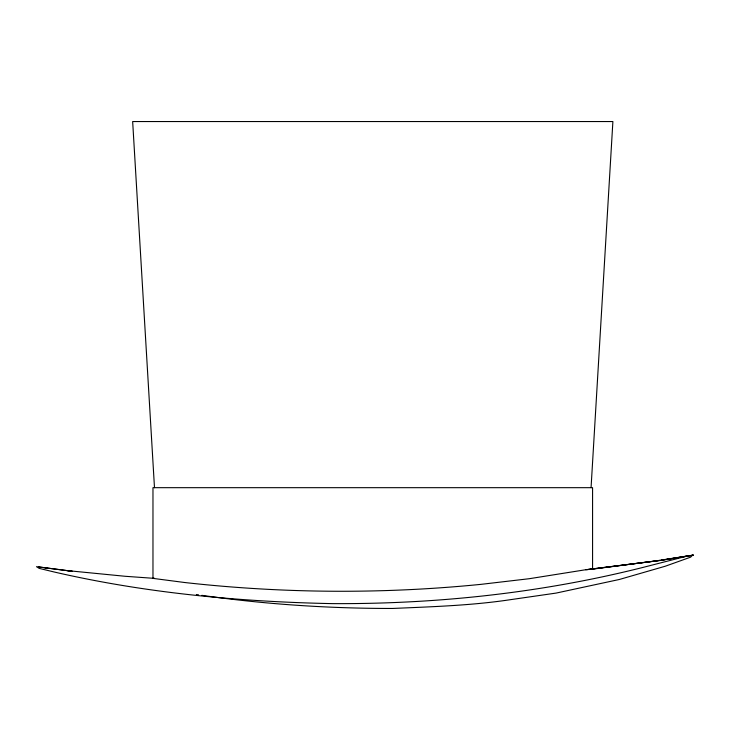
<?xml version="1.0" encoding="UTF-8"?>
<svg xmlns="http://www.w3.org/2000/svg" width="730" height="730" viewBox="0 0 730 730"><rect width="100%" height="100%" fill="white"/><g stroke="black" fill="none" stroke-linecap="round" stroke-linejoin="round"><path stroke-width="1.09" d="M591.063 487.677L612.89 121.545L132.659 121.545L154.486 487.677M692.387 555.293L660.988 560.321L693.5 555.101L692.387 555.293L690.68 557.136L665.322 566.206L619.341 579.483L556.087 593.089L510.243 599.704C471.297 605.562 431.895 606.739 392.612 608.455C328.81 608.501 265.026 604.312 201.863 595.342M585.825 569.719L529.277 578.707L481.198 584.328C382.684 594.183 283.13 593.508 184.745 582.522L152.971 578.379L152.971 487.677L592.577 487.677L592.577 569.108L585.825 569.719L659.865 560.467L587.367 569.601M693.162 555.156L687.961 555.886L643.44 567.301C541.961 592.906 437.087 604.157 332.469 603.628C239.02 601.757 145.243 593.015 54.084 571.973L39.21 568.387L36.5 566.69L72.224 571.271L38.736 566.936M687.961 555.886L655.504 560.978L593.216 569.062M152.971 578.379L154.486 578.379L125.14 576.28L67.032 570.577M196.388 594.521L198.578 594.85M44.868 567.739L47.696 568.278"/></g></svg>
